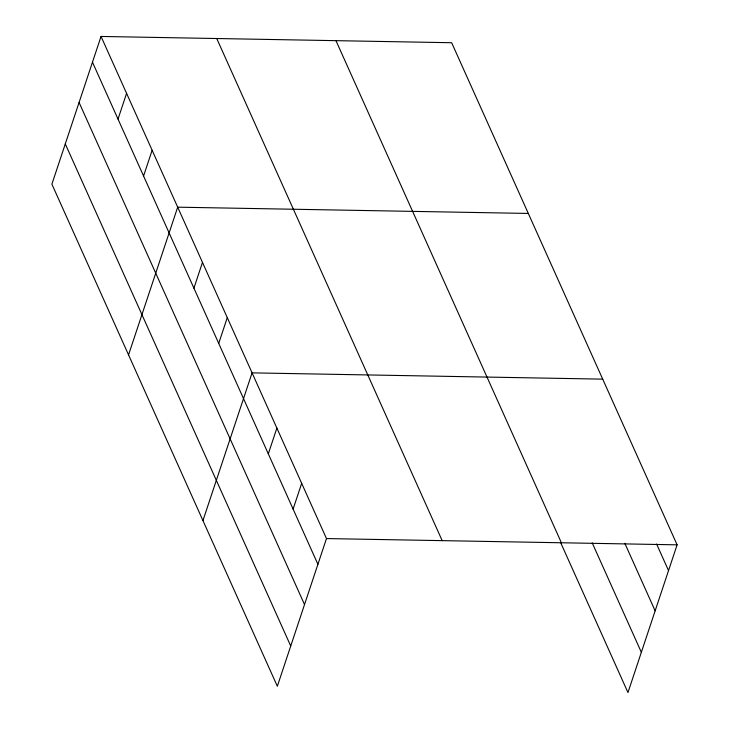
<?xml version="1.0" encoding="UTF-8"?>
<svg xmlns="http://www.w3.org/2000/svg" width="729" height="729" viewBox="0 0 729 729"><rect width="100%" height="100%" fill="white"/><g stroke="black" fill="none" stroke-linecap="round" stroke-linejoin="round"><path stroke-width="1.09" d="M101.039 36.45L51.896 184.164L277.339 686.271L326.474 538.567L101.039 36.45L451.661 42.729L677.104 544.836L627.961 692.55L560.92 543.214M118.016 119.109L126.582 93.358M143.567 176.017L152.133 150.265M128.55 354.877L177.685 207.173L528.315 213.442M193.914 288.155L202.48 262.404M218.718 343.386L227.284 317.634M202.944 520.579L252.079 372.865L602.71 379.144M268.308 453.848L276.874 428.096M293.104 509.079L301.678 483.327M326.474 538.567L677.104 544.836M656.592 543.998L668.529 570.588M624.835 543.333L655.143 610.838M592.212 542.859L641.347 652.3M335.96 40.651L561.394 542.768M216.741 38.519L442.175 540.636M92.474 62.202L317.908 564.319M79.078 102.452L304.522 604.56M65.291 143.914L290.725 646.031"/></g></svg>
